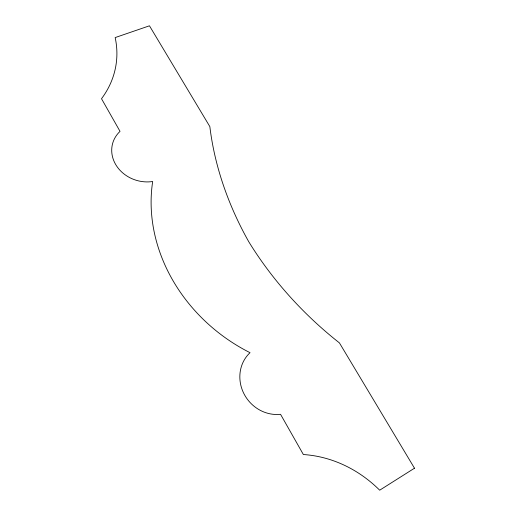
<?xml version="1.0" encoding="UTF-8"?>
<svg xmlns="http://www.w3.org/2000/svg" width="516" height="516" viewBox="0 0 516 516"><rect width="100%" height="100%" fill="white"/><g stroke="black" fill="none" stroke-linecap="round" stroke-linejoin="round"><path stroke-width="0.77" d="M414.49 468.205L379.692 490.2A136.824 121.524 81.1 0 0 303.363 454.525L280.543 414.303A36.126 33.592 52 0 1 243.752 393.347A36.126 33.592 52 0 1 250.028 352.68A164.101 142.648 34.9 0 1 152.678 181.509A33.385 29.083 16.2 0 1 116.468 165.791A33.385 29.083 16.2 0 1 120.034 131.367L101.51 98.724A110.063 89.5 6.9 0 0 115.165 37.578L149.459 25.8L209.844 126.601A312.219 242.468 39.8 0 0 248.828 241.856A310.69 241.107 39.1 0 0 339.418 342.888L414.49 468.205"/></g></svg>
